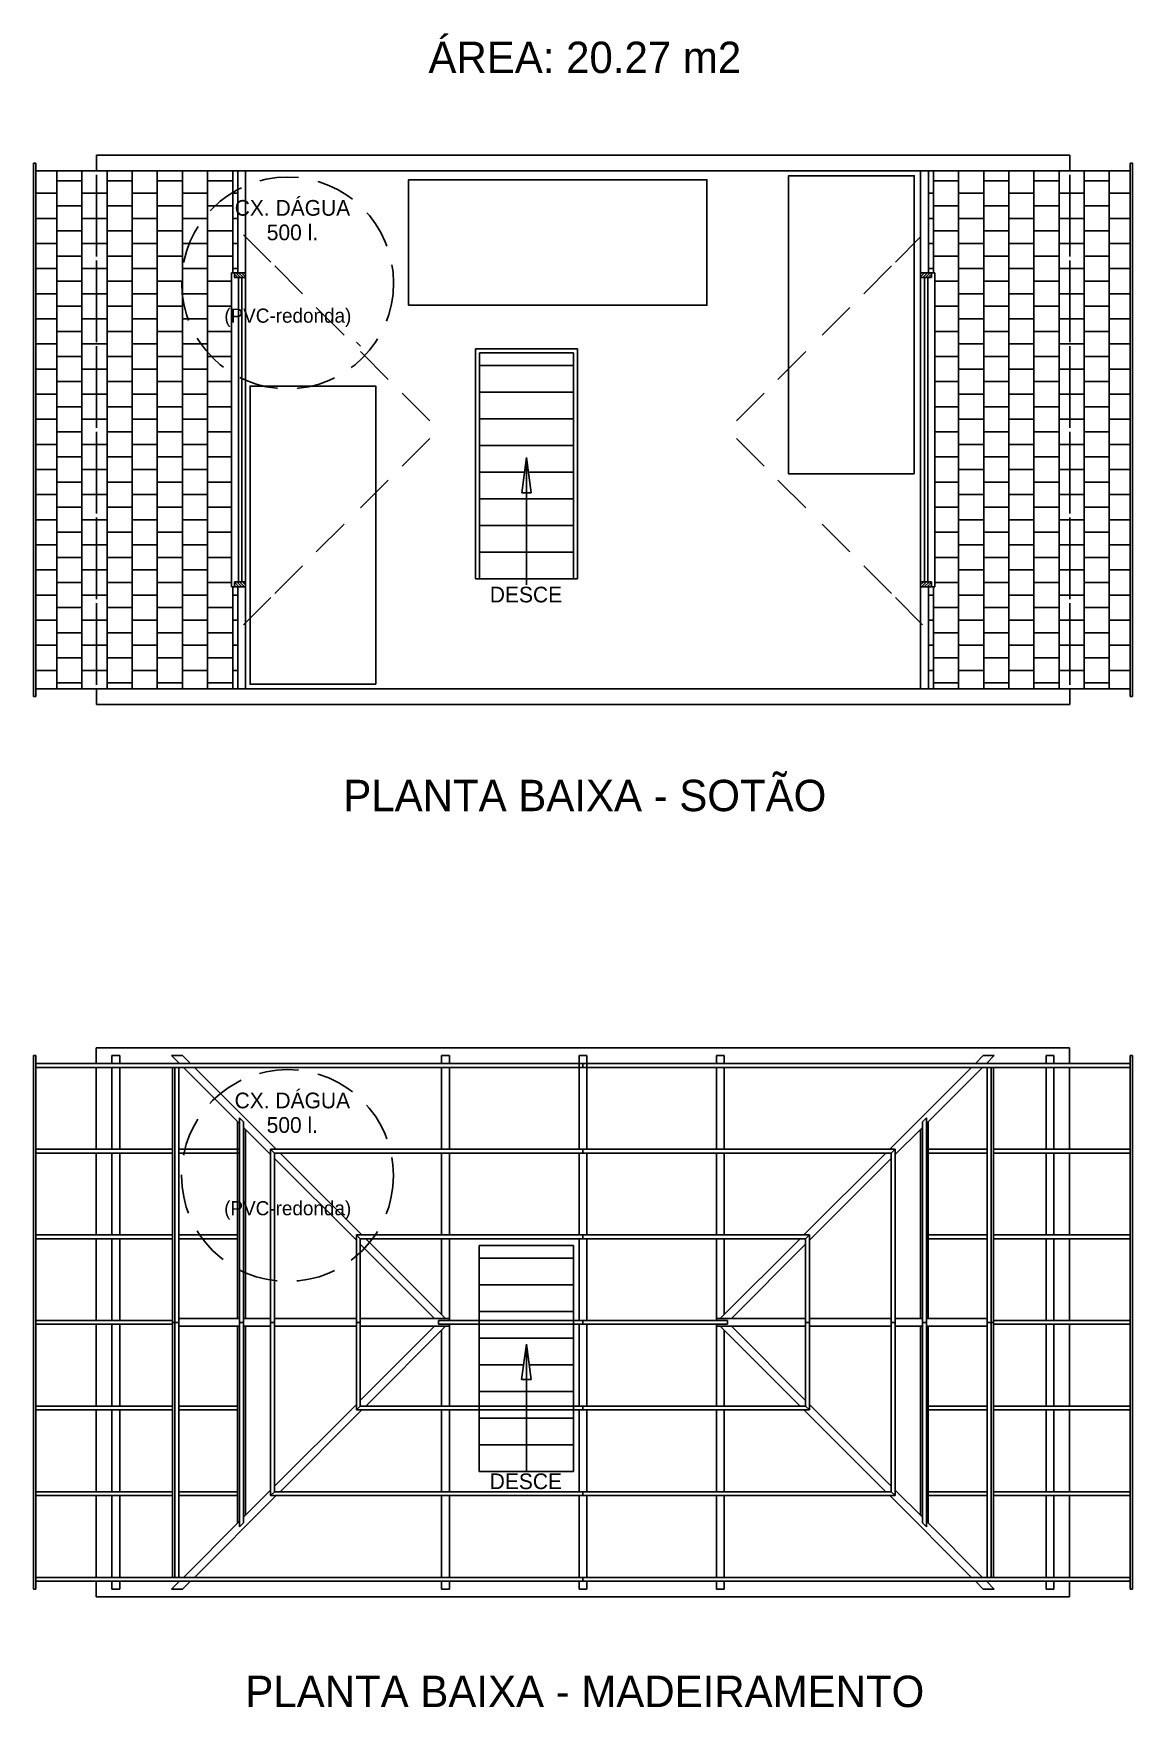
# Model space of a CAD drawing. Extents: x -74 to 202, y -59 to 73.
# Drawn here: x -21.98 to -14.98, y -9.06 to 1.61 of the extents above; entities that cross this region are included whole.
import ezdxf
from ezdxf.enums import TextEntityAlignment as Align

# ---------------------------------------------------------------- set-up
doc = ezdxf.new("R2010")
doc.units = 0
doc.linetypes.add('DASHED2', pattern=[0.375, 0.25, -0.125])
doc.layers.get('0').update_dxf_attribs({"linetype": 'CONTINUOUS'})
for name, color, linetype in [('DIM', 244, 'CONTINUOUS'), ('EQUIPAMENTOS', 1, 'CONTINUOUS'), ('JANELA', 5, 'CONTINUOUS'), ('TEXTO', 1, 'CONTINUOUS'), ('VISTAL', 30, 'CONTINUOUS'), ('VISTAP', 244, 'CONTINUOUS')]:
    doc.layers.add(name, color=color, linetype=linetype)

# ---------------------------------------------------------------- blocks, each defined once
blk = doc.blocks.new('*X36')
at = {"color": 0, "linetype": 'CONTINUOUS'}
for p, q in [((36.32, 1.333), (36.32, 1.983)), ((36.48, -1.317), (36.48, 1.983)), ((36.64, -1.317), (36.64, 1.983)), ((36.8, -1.317), (36.8, 1.983)), ((36.96, -1.317), (36.96, 1.983)), ((37.12, -1.317), (37.12, 1.983)), ((37.28, -1.317), (37.28, 1.983)), ((37.44, -1.317), (37.44, 1.983)), ((36.32, 1.84), (36.288, 1.84)), ((36.48, 1.92), (36.32, 1.92)), ((36.64, 1.84), (36.48, 1.84)), ((36.8, 1.92), (36.64, 1.92)), ((36.96, 1.84), (36.8, 1.84)), ((37.12, 1.92), (36.96, 1.92)), ((37.28, 1.84), (37.12, 1.84)), ((37.44, 1.92), (37.28, 1.92)), ((37.573, 1.84), (37.44, 1.84)), ((36.48, 1.76), (36.32, 1.76)), ((36.8, 1.76), (36.64, 1.76)), ((37.12, 1.76), (36.96, 1.76)), ((37.44, 1.76), (37.28, 1.76)), ((36.32, 1.68), (36.288, 1.68)), ((36.64, 1.68), (36.48, 1.68)), ((36.96, 1.68), (36.8, 1.68)), ((37.28, 1.68), (37.12, 1.68)), ((37.573, 1.68), (37.44, 1.68)), ((36.32, 1.52), (36.288, 1.52)), ((36.48, 1.6), (36.32, 1.6)), ((36.64, 1.52), (36.48, 1.52)), ((36.8, 1.6), (36.64, 1.6)), ((36.96, 1.52), (36.8, 1.52)), ((37.12, 1.6), (36.96, 1.6)), ((37.28, 1.52), (37.12, 1.52)), ((37.44, 1.6), (37.28, 1.6)), ((37.573, 1.52), (37.44, 1.52)), ((36.48, 1.44), (36.32, 1.44)), ((36.8, 1.44), (36.64, 1.44)), ((37.12, 1.44), (36.96, 1.44)), ((37.44, 1.44), (37.28, 1.44)), ((36.32, 1.36), (36.288, 1.36)), ((36.64, 1.36), (36.48, 1.36)), ((36.96, 1.36), (36.8, 1.36)), ((37.28, 1.36), (37.12, 1.36)), ((37.573, 1.36), (37.44, 1.36)), ((36.48, 1.28), (36.328, 1.28)), ((36.64, 1.2), (36.48, 1.2)), ((36.8, 1.28), (36.64, 1.28)), ((36.96, 1.2), (36.8, 1.2)), ((37.12, 1.28), (36.96, 1.28)), ((37.28, 1.2), (37.12, 1.2)), ((37.44, 1.28), (37.28, 1.28)), ((37.573, 1.2), (37.44, 1.2)), ((36.48, 1.12), (36.328, 1.12)), ((36.8, 1.12), (36.64, 1.12)), ((37.12, 1.12), (36.96, 1.12)), ((37.44, 1.12), (37.28, 1.12)), ((36.64, 1.04), (36.48, 1.04)), ((36.96, 1.04), (36.8, 1.04)), ((37.28, 1.04), (37.12, 1.04)), ((37.573, 1.04), (37.44, 1.04)), ((36.48, 0.96), (36.328, 0.96)), ((36.64, 0.88), (36.48, 0.88)), ((36.8, 0.96), (36.64, 0.96)), ((36.96, 0.88), (36.8, 0.88)), ((37.12, 0.96), (36.96, 0.96)), ((37.28, 0.88), (37.12, 0.88)), ((37.44, 0.96), (37.28, 0.96)), ((37.573, 0.88), (37.44, 0.88)), ((36.48, 0.8), (36.328, 0.8)), ((36.8, 0.8), (36.64, 0.8)), ((37.12, 0.8), (36.96, 0.8)), ((37.44, 0.8), (37.28, 0.8)), ((36.64, 0.72), (36.48, 0.72)), ((36.96, 0.72), (36.8, 0.72)), ((37.28, 0.72), (37.12, 0.72)), ((37.573, 0.72), (37.44, 0.72)), ((36.48, 0.64), (36.328, 0.64)), ((36.64, 0.56), (36.48, 0.56)), ((36.8, 0.64), (36.64, 0.64)), ((36.96, 0.56), (36.8, 0.56)), ((37.12, 0.64), (36.96, 0.64)), ((37.28, 0.56), (37.12, 0.56)), ((37.44, 0.64), (37.28, 0.64)), ((37.573, 0.56), (37.44, 0.56)), ((36.48, 0.48), (36.328, 0.48)), ((36.8, 0.48), (36.64, 0.48)), ((37.12, 0.48), (36.96, 0.48)), ((37.44, 0.48), (37.28, 0.48)), ((36.64, 0.4), (36.48, 0.4)), ((36.96, 0.4), (36.8, 0.4)), ((37.28, 0.4), (37.12, 0.4)), ((37.573, 0.4), (37.44, 0.4)), ((36.48, 0.32), (36.328, 0.32)), ((36.64, 0.24), (36.48, 0.24)), ((36.8, 0.32), (36.64, 0.32)), ((36.96, 0.24), (36.8, 0.24)), ((37.12, 0.32), (36.96, 0.32)), ((37.28, 0.24), (37.12, 0.24)), ((37.44, 0.32), (37.28, 0.32)), ((37.573, 0.24), (37.44, 0.24)), ((36.48, 0.16), (36.328, 0.16)), ((36.8, 0.16), (36.64, 0.16)), ((37.12, 0.16), (36.96, 0.16)), ((37.44, 0.16), (37.28, 0.16)), ((36.48, 0), (36.328, 0)), ((36.64, 0.08), (36.48, 0.08)), ((36.8, 0), (36.64, 0)), ((36.96, 0.08), (36.8, 0.08)), ((37.12, 0), (36.96, 0)), ((37.28, 0.08), (37.12, 0.08)), ((37.44, 0), (37.28, 0)), ((37.573, 0.08), (37.44, 0.08)), ((36.64, -0.08), (36.48, -0.08)), ((36.96, -0.08), (36.8, -0.08)), ((37.28, -0.08), (37.12, -0.08)), ((37.573, -0.08), (37.44, -0.08)), ((36.48, -0.16), (36.328, -0.16)), ((36.8, -0.16), (36.64, -0.16)), ((37.12, -0.16), (36.96, -0.16)), ((37.44, -0.16), (37.28, -0.16)), ((36.48, -0.32), (36.328, -0.32)), ((36.64, -0.24), (36.48, -0.24)), ((36.8, -0.32), (36.64, -0.32)), ((36.96, -0.24), (36.8, -0.24)), ((37.12, -0.32), (36.96, -0.32)), ((37.28, -0.24), (37.12, -0.24)), ((37.44, -0.32), (37.28, -0.32)), ((37.573, -0.24), (37.44, -0.24)), ((36.64, -0.4), (36.48, -0.4)), ((36.96, -0.4), (36.8, -0.4)), ((37.28, -0.4), (37.12, -0.4)), ((37.573, -0.4), (37.44, -0.4)), ((36.48, -0.48), (36.328, -0.48)), ((36.8, -0.48), (36.64, -0.48)), ((37.12, -0.48), (36.96, -0.48)), ((37.44, -0.48), (37.28, -0.48)), ((36.48, -0.64), (36.328, -0.64)), ((36.64, -0.56), (36.48, -0.56)), ((36.8, -0.64), (36.64, -0.64)), ((36.96, -0.56), (36.8, -0.56)), ((37.12, -0.64), (36.96, -0.64)), ((37.28, -0.56), (37.12, -0.56)), ((37.44, -0.64), (37.28, -0.64)), ((37.573, -0.56), (37.44, -0.56)), ((36.32, -0.72), (36.288, -0.72)), ((36.32, -1.317), (36.32, -0.667)), ((36.64, -0.72), (36.48, -0.72)), ((36.96, -0.72), (36.8, -0.72)), ((37.28, -0.72), (37.12, -0.72)), ((37.573, -0.72), (37.44, -0.72)), ((36.48, -0.8), (36.32, -0.8)), ((36.8, -0.8), (36.64, -0.8)), ((37.12, -0.8), (36.96, -0.8)), ((37.44, -0.8), (37.28, -0.8)), ((36.32, -0.88), (36.288, -0.88)), ((36.48, -0.96), (36.32, -0.96)), ((36.64, -0.88), (36.48, -0.88)), ((36.8, -0.96), (36.64, -0.96)), ((36.96, -0.88), (36.8, -0.88)), ((37.12, -0.96), (36.96, -0.96)), ((37.28, -0.88), (37.12, -0.88)), ((37.44, -0.96), (37.28, -0.96)), ((37.573, -0.88), (37.44, -0.88)), ((36.32, -1.04), (36.288, -1.04)), ((36.64, -1.04), (36.48, -1.04)), ((36.96, -1.04), (36.8, -1.04)), ((37.28, -1.04), (37.12, -1.04)), ((37.573, -1.04), (37.44, -1.04)), ((36.48, -1.12), (36.32, -1.12)), ((36.8, -1.12), (36.64, -1.12)), ((37.12, -1.12), (36.96, -1.12)), ((37.44, -1.12), (37.28, -1.12)), ((36.32, -1.2), (36.288, -1.2)), ((36.48, -1.28), (36.32, -1.28)), ((36.64, -1.2), (36.48, -1.2)), ((36.8, -1.28), (36.64, -1.28)), ((36.96, -1.2), (36.8, -1.2)), ((37.12, -1.28), (36.96, -1.28)), ((37.28, -1.2), (37.12, -1.2)), ((37.44, -1.28), (37.28, -1.28)), ((37.573, -1.2), (37.44, -1.2))]:
    blk.add_line(p, q, dxfattribs=at)
blk = doc.blocks.new('*X34')
at = {"color": 0, "linetype": 'CONTINUOUS'}
for p, q in [((36.238, -0.655), (36.256, -0.637)), ((36.238, -0.638), (36.239, -0.637)), ((36.244, -0.667), (36.274, -0.637)), ((36.262, -0.667), (36.292, -0.637)), ((36.28, -0.667), (36.308, -0.638)), ((36.297, -0.667), (36.308, -0.656))]:
    blk.add_line(p, q, dxfattribs=at)
blk = doc.blocks.new('*X35')
at = {"color": 0, "linetype": 'CONTINUOUS'}
for p, q in [((36.238, 1.307), (36.264, 1.333)), ((36.238, 1.325), (36.247, 1.333)), ((36.252, 1.303), (36.282, 1.333)), ((36.27, 1.303), (36.3, 1.333)), ((36.287, 1.303), (36.308, 1.324)), ((36.305, 1.303), (36.308, 1.306))]:
    blk.add_line(p, q, dxfattribs=at)

msp = doc.modelspace()

# ---------------------------------------------------------------- linework, layer by layer
at = {"layer": 'EQUIPAMENTOS', "linetype": 'DASHED2'}
for centre in [(-20.3618, 0.01844), (-20.36258, -5.66955)]:
    msp.add_circle(centre, 0.675, dxfattribs=at)
at = {"layer": 'JANELA', "linetype": 'CONTINUOUS'}
for p, q in [((-20.67548, -1.88728), (-20.67548, 0.05272)), ((-20.65451, -1.88728), (-20.65451, 0.05272)), ((-16.30535, -1.88728), (-16.30535, 0.05272)), ((-16.28438, -1.88728), (-16.28438, 0.05272))]:
    msp.add_line(p, q, dxfattribs=at)
at = {"layer": 'TEXTO', "linetype": 'CONTINUOUS'}
for p, q in [((-18.83993, -1.09464), (-18.87038, -1.31875)), ((-18.83993, -1.09464), (-18.80949, -1.31875)), ((-18.83993, -1.9047), (-18.83993, -1.09464)), ((-18.87038, -1.31875), (-18.80992, -1.31875)), ((-18.84071, -6.74521), (-18.87115, -6.96931)), ((-18.84071, -7.55527), (-18.84071, -6.74521)), ((-18.84071, -6.74521), (-18.81026, -6.96931)), ((-18.87115, -6.96931), (-18.81069, -6.96931))]:
    msp.add_line(p, q, dxfattribs=at)
at = {"layer": 'VISTAL', "color": 30, "linetype": 'CONTINUOUS'}
for p, q in [((-21.97993, -2.61727), (-21.97993, 0.78273)), ((-21.96493, 0.78273), (-21.97993, 0.78273)), ((-21.96493, -2.61727), (-21.96493, 0.78273)), ((-14.99493, -2.61727), (-14.99493, 0.78273)), ((-14.99493, 0.78273), (-14.97993, 0.78273)), ((-14.97993, -2.61727), (-14.97993, 0.78273)), ((-21.57993, 0.18688), (-21.57993, 0.70773)), ((-15.37993, 0.18688), (-15.37993, 0.70773)), ((-21.57993, -0.35895), (-21.57993, 0.16188)), ((-15.37993, -0.35895), (-15.37993, 0.16188)), ((-21.57993, -0.90444), (-21.57993, -0.38395)), ((-15.37993, -0.90444), (-15.37993, -0.38395)), ((-18.53993, -0.50727), (-19.13993, -0.50727)), ((-18.53993, -0.67727), (-19.13993, -0.67727)), ((-18.53993, -0.84727), (-19.13993, -0.84727)), ((-21.57993, -1.45061), (-21.57993, -0.92944)), ((-15.37993, -1.45061), (-15.37993, -0.92944)), ((-18.53993, -1.01727), (-19.13993, -1.01727)), ((-18.8576, -1.18727), (-19.13993, -1.18727)), ((-18.53993, -1.18727), (-18.82226, -1.18727)), ((-18.53993, -1.35727), (-19.13993, -1.35727)), ((-21.57993, -1.99644), (-21.57993, -1.47561)), ((-15.37993, -1.99644), (-15.37993, -1.47561)), ((-18.53993, -1.52727), (-19.13993, -1.52727)), ((-18.53993, -1.69727), (-19.13993, -1.69727)), ((-18.53993, -1.86727), (-19.13993, -1.86727)), ((-21.57993, -2.54227), (-21.57993, -2.02144)), ((-15.37993, -2.54227), (-15.37993, -2.02144)), ((-21.96493, -2.61727), (-21.97993, -2.61727)), ((-14.99493, -2.61727), (-14.97993, -2.61727)), ((-21.98071, -8.30527), (-21.98071, -4.90527)), ((-21.96571, -4.90527), (-21.98071, -4.90527)), ((-21.96571, -8.30527), (-21.96571, -4.90527)), ((-14.99571, -8.30527), (-14.99571, -4.90527)), ((-14.99571, -4.90527), (-14.98071, -4.90527)), ((-14.98071, -8.30527), (-14.98071, -4.90527)), ((-21.02621, -4.98027), (-21.96571, -4.98027)), ((-21.58071, -5.50112), (-21.58071, -4.98027)), ((-20.63071, -4.98027), (-21.02621, -4.98027)), ((-18.48071, -4.98027), (-20.63071, -4.98027)), ((-18.48071, -4.98027), (-16.33071, -4.98027)), ((-16.33071, -4.98027), (-15.9352, -4.98027)), ((-15.9352, -4.98027), (-14.99571, -4.98027)), ((-15.38071, -5.50112), (-15.38071, -4.98027)), ((-21.09542, -5.50112), (-21.96571, -5.50112)), ((-21.09542, -5.52612), (-21.96571, -5.52612)), ((-21.58071, -6.04695), (-21.58071, -5.52612)), ((-20.66827, -5.50112), (-21.05542, -5.50112)), ((-20.66827, -5.52612), (-21.05542, -5.52612)), ((-18.48071, -5.50112), (-20.47001, -5.50112)), ((-18.48071, -5.52612), (-20.44501, -5.52612)), ((-18.48071, -5.50112), (-16.49141, -5.50112)), ((-18.48071, -5.52612), (-16.51641, -5.52612)), ((-16.29314, -5.50112), (-15.90599, -5.50112)), ((-16.29314, -5.52612), (-15.90599, -5.52612)), ((-15.86599, -5.50112), (-14.99571, -5.50112)), ((-15.86599, -5.52612), (-14.99571, -5.52612)), ((-15.38071, -6.04695), (-15.38071, -5.52612)), ((-21.09542, -6.04695), (-21.96571, -6.04695)), ((-21.09542, -6.07195), (-21.96571, -6.07195)), ((-21.58071, -6.59243), (-21.58071, -6.07195)), ((-20.68071, -6.04695), (-21.05542, -6.04695)), ((-20.68071, -6.07195), (-21.05542, -6.07195)), ((-18.48071, -6.04695), (-19.92418, -6.04695)), ((-18.48071, -6.07195), (-19.89918, -6.07195)), ((-18.48071, -6.04695), (-17.03724, -6.04695)), ((-18.48071, -6.07195), (-17.06224, -6.07195)), ((-16.28071, -6.04695), (-15.90599, -6.04695)), ((-16.28071, -6.07195), (-15.90599, -6.07195)), ((-15.86599, -6.04695), (-14.99571, -6.04695)), ((-15.86599, -6.07195), (-14.99571, -6.07195)), ((-15.38071, -6.59243), (-15.38071, -6.07195)), ((-19.14071, -7.55527), (-19.14071, -6.11527)), ((-18.54071, -6.11527), (-19.14071, -6.11527)), ((-18.54071, -7.55527), (-18.54071, -6.11527)), ((-18.54071, -6.19527), (-19.14071, -6.19527)), ((-18.54071, -6.36527), (-19.14071, -6.36527)), ((-21.09542, -6.59243), (-21.96571, -6.59243)), ((-18.48071, -6.59278), (-19.40071, -6.59278)), ((-19.40071, -6.61778), (-19.40071, -6.59278)), ((-18.54071, -6.53527), (-19.14071, -6.53527)), ((-18.48071, -6.59278), (-17.56071, -6.59278)), ((-17.56071, -6.61778), (-17.56071, -6.59278)), ((-15.86599, -6.59243), (-14.99571, -6.59243)), ((-21.09542, -6.61743), (-21.96571, -6.61743)), ((-21.58071, -7.13861), (-21.58071, -6.61743)), ((-18.48071, -6.61778), (-19.40071, -6.61778)), ((-18.54071, -6.70527), (-19.14071, -6.70527)), ((-18.48071, -6.61778), (-17.56071, -6.61778)), ((-15.86599, -6.61743), (-14.99571, -6.61743)), ((-15.38071, -7.13861), (-15.38071, -6.61743)), ((-18.85838, -6.87527), (-19.14071, -6.87527)), ((-18.54071, -6.87527), (-18.82304, -6.87527)), ((-21.09542, -7.13861), (-21.96571, -7.13861)), ((-20.68071, -7.13861), (-21.05542, -7.13861)), ((-18.48071, -7.13861), (-19.89918, -7.13861)), ((-18.54071, -7.04527), (-19.14071, -7.04527)), ((-18.48071, -7.13861), (-17.06224, -7.13861)), ((-16.28071, -7.13861), (-15.90599, -7.13861)), ((-15.86599, -7.13861), (-14.99571, -7.13861)), ((-21.09542, -7.16361), (-21.96571, -7.16361)), ((-21.58071, -7.68444), (-21.58071, -7.16361)), ((-20.68071, -7.16361), (-21.05542, -7.16361)), ((-18.48071, -7.16361), (-19.92418, -7.16361)), ((-18.54071, -7.21527), (-19.14071, -7.21527)), ((-18.48071, -7.16361), (-17.03724, -7.16361)), ((-16.28071, -7.16361), (-15.90599, -7.16361)), ((-15.86599, -7.16361), (-14.99571, -7.16361)), ((-15.38071, -7.68444), (-15.38071, -7.16361)), ((-18.54071, -7.38527), (-19.14071, -7.38527)), ((-18.54071, -7.55527), (-19.14071, -7.55527)), ((-21.09542, -7.68444), (-21.96571, -7.68444)), ((-21.09542, -7.70944), (-21.96571, -7.70944)), ((-21.58071, -8.23027), (-21.58071, -7.70944)), ((-20.68071, -7.68444), (-21.05542, -7.68444)), ((-20.68071, -7.70944), (-21.05542, -7.70944)), ((-18.48071, -7.70944), (-20.47001, -7.70944)), ((-18.48071, -7.68444), (-20.44501, -7.68444)), ((-18.48071, -7.68444), (-16.51641, -7.68444)), ((-18.48071, -7.70944), (-16.49141, -7.70944)), ((-16.28071, -7.68444), (-15.90599, -7.68444)), ((-16.28071, -7.70944), (-15.90599, -7.70944)), ((-15.86599, -7.68444), (-14.99571, -7.68444)), ((-15.86599, -7.70944), (-14.99571, -7.70944)), ((-15.38071, -8.23027), (-15.38071, -7.70944)), ((-21.96571, -8.30527), (-21.98071, -8.30527)), ((-18.48071, -8.23027), (-21.96571, -8.23027)), ((-18.48071, -8.23027), (-14.99571, -8.23027)), ((-14.99571, -8.30527), (-14.98071, -8.30527))]:
    msp.add_line(p, q, dxfattribs=at)
at = {"layer": 'VISTAL', "linetype": 'CONTINUOUS'}
for p, q in [((-21.57993, 0.73273), (-21.96493, 0.73273)), ((-15.37993, 0.73273), (-14.99493, 0.73273)), ((-19.9234, -0.35895), (-19.8984, -0.38395)), ((-21.57993, -2.56727), (-21.96493, -2.56727)), ((-15.37993, -2.56727), (-14.99493, -2.56727)), ((-21.58071, -4.95527), (-21.96571, -4.95527)), ((-21.09542, -4.98027), (-21.09542, -8.23027)), ((-21.08042, -4.98027), (-21.08042, -8.23027)), ((-21.05542, -4.98027), (-21.05542, -8.23027)), ((-18.48071, -4.95527), (-18.48071, -4.98027)), ((-15.90599, -4.98027), (-15.90599, -8.23027)), ((-15.88099, -4.98027), (-15.88099, -8.23027)), ((-15.86599, -4.98027), (-15.86599, -8.23027)), ((-15.38071, -4.95527), (-14.99571, -4.95527)), ((-20.66827, -5.30285), (-20.66827, -7.9077)), ((-20.66827, -5.30285), (-20.64327, -5.32785)), ((-20.64327, -5.32785), (-20.64327, -7.8827)), ((-16.29314, -5.30285), (-16.31814, -5.32785)), ((-16.31814, -5.32785), (-16.31814, -7.8827)), ((-16.29314, -5.30285), (-16.29314, -7.9077)), ((-20.47001, -5.50112), (-20.47001, -7.70944)), ((-20.47001, -5.50112), (-20.44501, -5.52612)), ((-20.44501, -5.52612), (-20.44501, -7.68444)), ((-18.48071, -5.50112), (-18.48071, -5.52612)), ((-16.49141, -5.50112), (-16.51641, -5.52612)), ((-16.51641, -5.52612), (-16.51641, -7.68444)), ((-16.49141, -5.50112), (-16.49141, -7.70944)), ((-19.92418, -6.04695), (-19.92418, -7.16361)), ((-19.92418, -6.04695), (-19.89918, -6.07195)), ((-19.89918, -6.07195), (-19.89918, -7.13861)), ((-18.48071, -6.04695), (-18.48071, -6.07195)), ((-17.03724, -6.04695), (-17.06224, -6.07195)), ((-17.06224, -6.07195), (-17.06224, -7.13861)), ((-17.03724, -6.04695), (-17.03724, -7.16361)), ((-21.05542, -6.60528), (-21.09542, -6.60528)), ((-20.64327, -6.60528), (-20.66827, -6.60528)), ((-20.44515, -6.60528), (-20.47015, -6.60528)), ((-19.92418, -6.60528), (-19.89918, -6.60528)), ((-18.48071, -6.59278), (-18.48071, -6.61778)), ((-17.03724, -6.60528), (-17.06224, -6.60528)), ((-16.51627, -6.60528), (-16.49127, -6.60528)), ((-16.31814, -6.60528), (-16.29314, -6.60528)), ((-15.90599, -6.60528), (-15.86599, -6.60528)), ((-19.92418, -7.16361), (-19.89918, -7.13861)), ((-18.48071, -7.13861), (-18.48071, -7.16361)), ((-17.03724, -7.16361), (-17.06224, -7.13861)), ((-20.47001, -7.70944), (-20.44501, -7.68444)), ((-18.48071, -7.68444), (-18.48071, -7.70944)), ((-16.49141, -7.70944), (-16.51641, -7.68444)), ((-20.66827, -7.9077), (-20.64327, -7.8827)), ((-16.29314, -7.9077), (-16.31814, -7.8827)), ((-21.58071, -8.25527), (-21.96571, -8.25527)), ((-18.48071, -8.23027), (-18.48071, -8.25527)), ((-15.38071, -8.25527), (-14.99571, -8.25527))]:
    msp.add_line(p, q, dxfattribs=at)
at = {"layer": 'VISTAL', "color": 40, "linetype": 'DASHED2'}
for p, q in [((-20.62993, 0.31222), (-20.46923, 0.15152)), ((-16.32993, 0.31222), (-16.49063, 0.15152)), ((-20.44423, 0.12652), (-19.9234, -0.39431)), ((-16.51563, 0.12652), (-17.03646, -0.39431)), ((-19.8984, -0.41931), (-19.42543, -0.89228)), ((-17.06146, -0.41931), (-17.53444, -0.89228)), ((-19.8984, -1.41524), (-19.42545, -0.94228)), ((-17.06146, -1.41524), (-17.53442, -0.94228)), ((-20.44423, -1.96107), (-19.9234, -1.44024)), ((-16.51563, -1.96107), (-17.03646, -1.44024)), ((-20.6425, -2.15933), (-20.46923, -1.98607)), ((-16.31737, -2.15933), (-16.49063, -1.98607))]:
    msp.add_line(p, q, dxfattribs=at)
at = {"layer": 'VISTAP', "color": 5, "linetype": 'CONTINUOUS'}
for p, q in [((-18.47993, 0.83273), (-21.57993, 0.83273)), ((-21.57993, 0.73273), (-21.57993, 0.83273)), ((-18.47993, 0.83273), (-15.37993, 0.83273)), ((-15.37993, 0.73273), (-15.37993, 0.83273)), ((-18.47993, 0.73273), (-21.57993, 0.73273)), ((-18.47993, 0.73273), (-15.37993, 0.73273)), ((-18.47993, -2.56727), (-21.57993, -2.56727)), ((-21.57993, -2.66727), (-21.57993, -2.56727)), ((-18.47993, -2.56727), (-15.37993, -2.56727)), ((-15.37993, -2.66727), (-15.37993, -2.56727)), ((-18.47993, -2.66727), (-21.57993, -2.66727)), ((-18.47993, -2.66727), (-15.37993, -2.66727)), ((-18.48071, -4.85527), (-21.58071, -4.85527)), ((-21.58071, -4.95527), (-21.58071, -4.85527)), ((-18.48071, -4.85527), (-15.38071, -4.85527)), ((-15.38071, -4.95527), (-15.38071, -4.85527)), ((-18.48071, -4.95527), (-21.58071, -4.95527)), ((-18.48071, -4.95527), (-15.38071, -4.95527)), ((-18.48071, -8.25527), (-21.58071, -8.25527)), ((-21.58071, -8.35527), (-21.58071, -8.25527)), ((-18.48071, -8.25527), (-15.38071, -8.25527)), ((-15.38071, -8.35527), (-15.38071, -8.25527)), ((-18.48071, -8.35527), (-21.58071, -8.35527)), ((-18.48071, -8.35527), (-15.38071, -8.35527))]:
    msp.add_line(p, q, dxfattribs=at)
at = {"layer": 'VISTAP', "color": 244, "linetype": 'CONTINUOUS'}
for p, q in [((-20.67993, 0.08272), (-20.67993, 0.73273)), ((-20.62993, -0.91728), (-20.62993, 0.73273)), ((-16.32993, -0.91728), (-16.32993, 0.73273)), ((-16.27993, 0.08272), (-16.27993, 0.73273)), ((-20.71993, -0.91728), (-20.71993, 0.08272)), ((-20.69993, 0.05272), (-20.69993, 0.08272)), ((-16.25993, 0.05272), (-16.25993, 0.08272)), ((-16.23993, -0.91728), (-16.23993, 0.08272)), ((-19.16493, -1.86727), (-19.16493, -0.40227)), ((-18.51493, -0.40227), (-19.16493, -0.40227)), ((-18.51493, -1.86727), (-18.51493, -0.40227)), ((-19.13993, -1.86727), (-19.13993, -0.42727)), ((-18.53993, -0.42727), (-19.13993, -0.42727)), ((-18.53993, -1.86727), (-18.53993, -0.42727)), ((-20.71993, -1.91728), (-20.71993, -0.91728)), ((-20.62993, -2.56727), (-20.62993, -0.91728)), ((-16.32993, -2.56727), (-16.32993, -0.91728)), ((-16.23993, -1.91728), (-16.23993, -0.91728)), ((-20.69993, -1.91728), (-20.69993, -1.88728)), ((-20.67993, -2.56727), (-20.67993, -1.91728)), ((-16.27993, -2.56727), (-16.27993, -1.91728)), ((-16.25993, -1.91728), (-16.25993, -1.88728)), ((-21.43071, -4.90527), (-21.48071, -4.90527)), ((-21.48071, -4.95527), (-21.48071, -4.90527)), ((-21.43071, -4.95527), (-21.43071, -4.90527)), ((-21.10121, -4.90527), (-21.0305, -4.90527)), ((-19.33071, -4.90527), (-19.38071, -4.90527)), ((-19.38071, -4.95527), (-19.38071, -4.90527)), ((-19.33071, -4.95527), (-19.33071, -4.90527)), ((-18.50571, -5.50112), (-18.50571, -4.90527)), ((-18.48071, -4.90527), (-18.50571, -4.90527)), ((-18.48071, -4.90527), (-18.45571, -4.90527)), ((-18.45571, -5.50112), (-18.45571, -4.90527)), ((-17.63071, -4.95527), (-17.63071, -4.90527)), ((-17.63071, -4.90527), (-17.58071, -4.90527)), ((-17.58071, -4.95527), (-17.58071, -4.90527)), ((-15.8602, -4.90527), (-15.93091, -4.90527)), ((-15.53071, -4.95527), (-15.53071, -4.90527)), ((-15.53071, -4.90527), (-15.48071, -4.90527)), ((-15.48071, -4.95527), (-15.48071, -4.90527)), ((-21.48071, -5.50112), (-21.48071, -4.98027)), ((-21.43071, -5.50112), (-21.43071, -4.98027)), ((-19.38071, -5.50112), (-19.38071, -4.98027)), ((-19.33071, -5.50112), (-19.33071, -4.98027)), ((-17.63071, -5.50112), (-17.63071, -4.98027)), ((-17.58071, -5.50112), (-17.58071, -4.98027)), ((-15.53071, -5.50112), (-15.53071, -4.98027)), ((-15.48071, -5.50112), (-15.48071, -4.98027)), ((-20.68071, -6.58028), (-20.68071, -5.32577)), ((-16.28071, -6.58028), (-16.28071, -5.32577)), ((-20.63071, -6.58028), (-20.63071, -5.37577)), ((-16.33071, -6.58028), (-16.33071, -5.37577)), ((-21.48071, -6.04695), (-21.48071, -5.52612)), ((-21.43071, -6.04695), (-21.43071, -5.52612)), ((-19.38071, -6.04695), (-19.38071, -5.52612)), ((-19.33071, -6.04695), (-19.33071, -5.52612)), ((-18.50571, -6.04695), (-18.50571, -5.52612)), ((-18.45571, -6.04695), (-18.45571, -5.52612)), ((-17.63071, -6.04695), (-17.63071, -5.52612)), ((-17.58071, -6.04695), (-17.58071, -5.52612)), ((-15.53071, -6.04695), (-15.53071, -5.52612)), ((-15.48071, -6.04695), (-15.48071, -5.52612)), ((-21.48071, -6.59243), (-21.48071, -6.07195)), ((-21.43071, -6.59243), (-21.43071, -6.07195)), ((-19.38071, -6.55506), (-19.38071, -6.07195)), ((-19.33071, -6.59278), (-19.33071, -6.07195)), ((-18.50571, -6.59278), (-18.50571, -6.07195)), ((-18.45571, -6.59278), (-18.45571, -6.07195)), ((-17.63071, -6.59278), (-17.63071, -6.07195)), ((-17.58071, -6.55506), (-17.58071, -6.07195)), ((-15.53071, -6.59243), (-15.53071, -6.07195)), ((-15.48071, -6.59243), (-15.48071, -6.07195)), ((-21.48071, -7.13861), (-21.48071, -6.61743)), ((-21.43071, -7.13861), (-21.43071, -6.61743)), ((-20.68071, -7.88476), (-20.68071, -6.63028)), ((-20.63071, -7.83476), (-20.63071, -6.63028)), ((-19.38071, -7.13861), (-19.38071, -6.65547)), ((-19.33071, -7.13861), (-19.33071, -6.61778)), ((-18.50571, -7.13861), (-18.50571, -6.61778)), ((-18.45571, -7.13861), (-18.45571, -6.61778)), ((-17.63071, -7.13861), (-17.63071, -6.61778)), ((-17.58071, -7.13861), (-17.58071, -6.65547)), ((-16.33071, -7.83476), (-16.33071, -6.63028)), ((-16.28071, -7.88476), (-16.28071, -6.63028)), ((-15.53071, -7.13861), (-15.53071, -6.61743)), ((-15.48071, -7.13861), (-15.48071, -6.61743)), ((-21.48071, -7.68444), (-21.48071, -7.16361)), ((-21.43071, -7.68444), (-21.43071, -7.16361)), ((-19.38071, -7.68444), (-19.38071, -7.16361)), ((-19.33071, -7.68444), (-19.33071, -7.16361)), ((-18.50571, -7.68444), (-18.50571, -7.16361)), ((-18.45571, -7.68444), (-18.45571, -7.16361)), ((-17.63071, -7.68444), (-17.63071, -7.16361)), ((-17.58071, -7.68444), (-17.58071, -7.16361)), ((-15.53071, -7.68444), (-15.53071, -7.16361)), ((-15.48071, -7.68444), (-15.48071, -7.16361)), ((-21.48071, -8.23027), (-21.48071, -7.70944)), ((-21.43071, -8.23027), (-21.43071, -7.70944)), ((-19.38071, -8.23027), (-19.38071, -7.70944)), ((-19.33071, -8.23027), (-19.33071, -7.70944)), ((-18.50571, -8.23027), (-18.50571, -7.70944)), ((-18.45571, -8.23027), (-18.45571, -7.70944)), ((-17.63071, -8.23027), (-17.63071, -7.70944)), ((-17.58071, -8.23027), (-17.58071, -7.70944)), ((-15.53071, -8.23027), (-15.53071, -7.70944)), ((-15.48071, -8.23027), (-15.48071, -7.70944)), ((-21.48071, -8.30527), (-21.48071, -8.25527)), ((-21.43071, -8.30527), (-21.48071, -8.30527)), ((-21.43071, -8.30527), (-21.43071, -8.25527)), ((-19.38071, -8.30527), (-19.38071, -8.25527)), ((-19.33071, -8.30527), (-19.33071, -8.25527)), ((-18.50571, -8.30527), (-18.50571, -8.25527)), ((-18.45571, -8.30527), (-18.45571, -8.25527)), ((-17.63071, -8.30527), (-17.63071, -8.25527)), ((-17.58071, -8.30527), (-17.58071, -8.25527)), ((-15.53071, -8.30527), (-15.53071, -8.25527)), ((-15.53071, -8.30527), (-15.48071, -8.30527)), ((-15.48071, -8.30527), (-15.48071, -8.25527))]:
    msp.add_line(p, q, dxfattribs=at)
at = {"layer": 'VISTAP', "linetype": 'CONTINUOUS'}
for p, q in [((-20.6425, 0.32479), (-20.62993, 0.31222)), ((-20.71993, 0.08272), (-20.62993, 0.08272)), ((-20.69993, 0.05272), (-20.62993, 0.05272)), ((-16.23993, 0.08272), (-16.32993, 0.08272)), ((-16.25993, 0.05272), (-16.32993, 0.05272)), ((-20.71993, -1.91728), (-20.62993, -1.91728)), ((-20.69993, -1.88728), (-20.62993, -1.88728)), ((-19.16493, -1.86727), (-19.13993, -1.86727)), ((-18.53993, -1.86727), (-18.51493, -1.86727)), ((-16.25993, -1.88728), (-16.32993, -1.88728)), ((-16.23993, -1.91728), (-16.32993, -1.91728)), ((-21.10121, -4.90527), (-21.05121, -4.95527)), ((-21.0305, -4.90527), (-20.9805, -4.95527)), ((-15.93091, -4.90527), (-15.98091, -4.95527)), ((-15.8602, -4.90527), (-15.9102, -4.95527)), ((-21.02621, -4.98027), (-20.66827, -5.33821)), ((-20.9555, -4.98027), (-20.43465, -5.50112)), ((-16.00591, -4.98027), (-16.52676, -5.50112)), ((-15.9352, -4.98027), (-16.29314, -5.33821)), ((-20.64327, -5.36321), (-20.63071, -5.37577)), ((-20.63071, -5.37577), (-20.47001, -5.53647)), ((-16.33071, -5.37577), (-16.49141, -5.53647)), ((-16.31814, -5.36321), (-16.33071, -5.37577)), ((-20.40965, -5.52612), (-19.88882, -6.04695)), ((-16.55176, -5.52612), (-17.07259, -6.04695)), ((-20.44501, -5.56147), (-19.92418, -6.0823)), ((-16.51641, -5.56147), (-17.03724, -6.0823)), ((-19.86382, -6.07195), (-19.35549, -6.58028)), ((-17.09759, -6.07195), (-17.60592, -6.58028)), ((-19.89918, -6.1073), (-19.4262, -6.58028)), ((-17.06224, -6.1073), (-17.53521, -6.58028)), ((-20.66827, -6.58028), (-21.05542, -6.58028)), ((-20.47001, -6.58028), (-20.64327, -6.58028)), ((-19.92418, -6.58028), (-20.44637, -6.58028)), ((-19.33071, -6.58028), (-19.89918, -6.58028)), ((-17.63071, -6.58028), (-17.06224, -6.58028)), ((-17.03724, -6.58028), (-16.51505, -6.58028)), ((-16.49141, -6.58028), (-16.31814, -6.58028)), ((-16.29314, -6.58028), (-15.90599, -6.58028)), ((-20.66827, -6.63028), (-21.05542, -6.63028)), ((-20.47001, -6.63028), (-20.64327, -6.63028)), ((-19.92418, -6.63028), (-20.44501, -6.63028)), ((-19.33071, -6.63028), (-19.89918, -6.63028)), ((-19.89918, -7.10323), (-19.42622, -6.63028)), ((-19.86384, -7.13861), (-19.35551, -6.63028)), ((-17.63071, -6.63028), (-17.06224, -6.63028)), ((-17.09757, -7.13861), (-17.6059, -6.63028)), ((-17.06224, -7.10323), (-17.53519, -6.63028)), ((-17.03724, -6.63028), (-16.51641, -6.63028)), ((-16.49141, -6.63028), (-16.31814, -6.63028)), ((-16.29314, -6.63028), (-15.90599, -6.63028)), ((-20.44501, -7.64906), (-19.92418, -7.12823)), ((-16.51641, -7.64906), (-17.03724, -7.12823)), ((-20.40967, -7.68444), (-19.88884, -7.16361)), ((-16.55174, -7.68444), (-17.07257, -7.16361)), ((-20.64327, -7.84732), (-20.47001, -7.67406)), ((-16.31814, -7.84732), (-16.49141, -7.67406)), ((-20.9555, -8.23027), (-20.43467, -7.70944)), ((-16.00591, -8.23027), (-16.52674, -7.70944)), ((-21.02621, -8.23027), (-20.66827, -7.87232)), ((-15.9352, -8.23027), (-16.29314, -7.87232)), ((-21.10121, -8.30527), (-21.05121, -8.25527)), ((-21.10121, -8.30527), (-21.0305, -8.30527)), ((-21.0305, -8.30527), (-20.9805, -8.25527)), ((-19.38071, -8.30527), (-19.33071, -8.30527)), ((-18.50571, -8.30527), (-18.48071, -8.30527)), ((-18.45571, -8.30527), (-18.48071, -8.30527)), ((-17.58071, -8.30527), (-17.63071, -8.30527)), ((-15.93091, -8.30527), (-15.98091, -8.25527)), ((-15.8602, -8.30527), (-15.93091, -8.30527)), ((-15.8602, -8.30527), (-15.9102, -8.25527))]:
    msp.add_line(p, q, dxfattribs=at)
at = {"layer": 'VISTAP', "color": 20, "linetype": 'CONTINUOUS'}
for points in [[(-19.59124, -0.1237), (-19.59124, 0.6763), (-17.69124, 0.6763), (-17.69124, -0.1237)], [(-16.37072, -1.1985), (-17.17072, -1.1985), (-17.17072, 0.7015), (-16.37072, 0.7015)], [(-19.80051, -2.53898), (-20.60051, -2.53898), (-20.60051, -0.63898), (-19.80051, -0.63898)]]:
    msp.add_lwpolyline(points, close=True, dxfattribs=at)

# ---------------------------------------------------------------- block references
at = {"layer": 'VISTAP', "color": 20, "linetype": 'CONTINUOUS', "xscale": -1}
msp.add_blockref('*X36', (15.60815, -1.25049), dxfattribs=at)
at = {"layer": 'VISTAP', "color": 20, "linetype": 'CONTINUOUS'}
msp.add_blockref('*X36', (-52.56802, -1.25049), dxfattribs=at)
at = {"layer": 'VISTAP', "linetype": 'CONTINUOUS', "xscale": -1}
for name in ['*X35', '*X34']:
    msp.add_blockref(name, (15.60815, -1.25049), dxfattribs=at)
at = {"layer": 'VISTAP', "linetype": 'CONTINUOUS'}
for name in ['*X35', '*X34']:
    msp.add_blockref(name, (-52.56802, -1.25049), dxfattribs=at)

# ---------------------------------------------------------------- texts
at = {"layer": 'DIM', "linetype": 'CONTINUOUS'}
for s, height, p in [('CX. DÁGUA', 0.1, (-20.3311, 0.50909)), ('500 l.', 0.1, (-20.3311, 0.34242)), ('(PVC-redonda)', 0.09, (-20.36063, -0.20106)), ('CX. DÁGUA', 0.1, (-20.33187, -5.1789)), ('500 l.', 0.1, (-20.33187, -5.34557)), ('(PVC-redonda)', 0.09, (-20.3614, -5.88905))]:
    msp.add_text(s, height=height, dxfattribs=at).set_placement(p, align=Align.MIDDLE)
at = {"layer": 'TEXTO', "linetype": 'CONTINUOUS'}
for s, height, p in [('ÁREA: 20.27 m2', 0.2, (-18.46878, 1.48064)), ('DESCE', 0.1, (-18.84358, -1.96728)), ('PLANTA BAIXA - SOTÃO', 0.2, (-18.46878, -3.22152)), ('DESCE', 0.1, (-18.84435, -7.61784)), ('PLANTA BAIXA - MADEIRAMENTO', 0.2, (-18.46878, -8.95675))]:
    msp.add_text(s, height=height, dxfattribs=at).set_placement(p, align=Align.MIDDLE)

doc.saveas('drawing.dxf')
